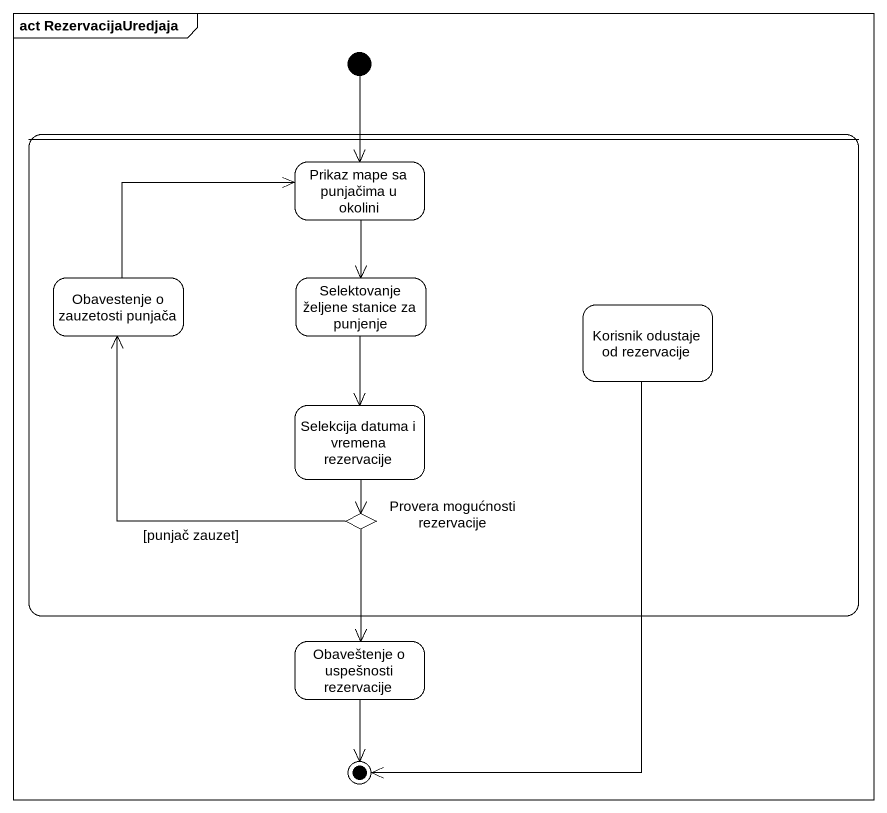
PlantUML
@startuml
mainframe act RezervacijaUredjaja
hide empty description
state initial1 <<start>>
state " " as state1 {
  state "Prikaz mape sa punjačima u okolini" as Prikaz_mape_sa_punjačima_u
  state "Obavestenje o zauzetosti punjača" as Obavestenje_o_zauzetosti
  state "Selektovanje željene stanice za punjenje" as Selektovanje_željene
  state "Korisnik odustaje od rezervacije" as Korisnik_odustaje_od
  state "Selekcija datuma i vremena rezervacije" as Selekcija_datuma_i_vremena
  state "Provera mogućnosti rezervacije" as Provera_mogućnosti <<choice>>
}
state "Obaveštenje o uspešnosti rezervacije" as Obaveštenje_o_uspešnosti
state final1 <<end>>
initial1 --> Prikaz_mape_sa_punjačima_u
Prikaz_mape_sa_punjačima_u --> Selektovanje_željene
Obavestenje_o_zauzetosti -right-> Prikaz_mape_sa_punjačima_u
Selektovanje_željene --> Selekcija_datuma_i_vremena
Korisnik_odustaje_od --> final1
Selekcija_datuma_i_vremena --> Provera_mogućnosti
Provera_mogućnosti -up-> Obavestenje_o_zauzetosti : [punjač zauzet]
Provera_mogućnosti --> Obaveštenje_o_uspešnosti
Obaveštenje_o_uspešnosti --> final1
@enduml
